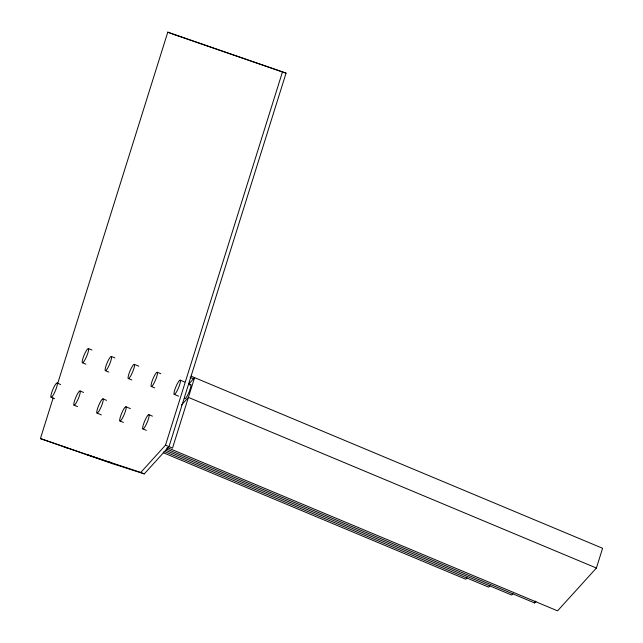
<?xml version="1.0" encoding="UTF-8"?>
<svg xmlns="http://www.w3.org/2000/svg" width="643" height="643" viewBox="0 0 643 643"><rect width="100%" height="100%" fill="white"/><g stroke="black" fill="none" stroke-linecap="round" stroke-linejoin="round"><path stroke-width="0.96" d="M57.637 383.614L167.783 32.15L286.047 73.149L168.996 446.644L144.265 473.907L112.774 463.756L40.413 438.582L53.136 397.985M112.774 463.756L109.358 462.028M86.315 454.392L140.761 472.436L165.5 445.181L282.542 71.686M166.384 448.927L534.598 602.941L535.185 601.052M167.132 447.552L557.553 610.85L596.399 568.042L602.587 548.278L191.084 376.163M188.56 384.273L194.588 377.626L172.501 448.115L165.5 445.181M181.503 404.986L188.399 397.39L596.399 568.042M467.075 577.752L465.733 579.222L163.209 452.688M490.03 585.66L488.688 587.139L163.957 451.314M512.985 593.553L511.651 595.024L165.637 450.301M534.598 602.941L535.94 601.462M172.228 33.942L286.047 73.149M40.413 438.582L109.278 462.293M167.783 32.15L171.279 33.613M190.143 377.457L193.84 379M180.265 380.174A7.724 1.399 -67.3 0 1 176.688 391.579A7.724 1.399 -67.3 0 1 174.719 390.02A7.724 1.399 -67.3 0 1 180.265 380.174L184.645 382.006M189.026 383.831L190.778 384.57M157.318 372.257A7.724 1.399 -67.3 0 1 153.741 383.67A7.724 1.399 -67.3 0 1 151.772 382.111A7.724 1.399 -67.3 0 1 157.318 372.257L160.822 373.728M134.363 364.348A7.724 1.399 -67.3 0 1 130.794 375.761A7.724 1.399 -67.3 0 1 128.817 374.194A7.724 1.399 -67.3 0 1 134.363 364.348L138.743 366.18M111.408 356.455A7.724 1.399 -67.3 0 1 107.831 367.868A7.724 1.399 -67.3 0 1 105.862 366.309A7.724 1.399 -67.3 0 1 111.408 356.455L114.904 357.926M88.453 348.546A7.724 1.399 -67.3 0 1 84.876 359.959A7.724 1.399 -67.3 0 1 82.907 358.392A7.724 1.399 -67.3 0 1 88.453 348.546L91.957 350.009M174.189 394.344L178.561 396.176M151.234 386.435L154.738 387.898M128.287 378.518L131.791 379.981M105.323 370.633L108.828 372.096M82.376 362.716L85.873 364.179M148.943 414.695A7.724 1.399 -67.3 0 1 145.366 426.108A7.724 1.399 -67.3 0 1 143.397 424.541A7.724 1.399 -67.3 0 1 148.943 414.695L152.439 416.158M125.988 406.786A7.724 1.399 -67.3 0 1 122.411 418.191A7.724 1.399 -67.3 0 1 120.442 416.632A7.724 1.399 -67.3 0 1 125.988 406.786L130.368 408.618M103.041 398.869A7.724 1.399 -67.3 0 1 99.464 410.282A7.724 1.399 -67.3 0 1 97.495 408.723A7.724 1.399 -67.3 0 1 103.041 398.869L106.545 400.34M80.078 390.984A7.724 1.399 -67.3 0 1 76.501 402.389A7.724 1.399 -67.3 0 1 74.532 400.83A7.724 1.399 -67.3 0 1 80.078 390.984L83.582 392.447M57.131 383.067A7.724 1.399 -67.3 0 1 53.554 394.481A7.724 1.399 -67.3 0 1 51.585 392.921A7.724 1.399 -67.3 0 1 57.131 383.067L60.627 384.538M142.859 428.865L146.363 430.336M119.911 420.956L123.408 422.419M96.956 413.047L101.337 414.872M73.993 405.154L77.498 406.617M51.046 397.245L54.551 398.708M140.761 472.436L144.265 473.907M63.36 446.491L66.864 447.954M189.798 385.069A7.724 1.399 -67.3 0 1 189.259 391.619A7.724 1.399 -67.3 0 1 184.501 398.266"/></g></svg>
